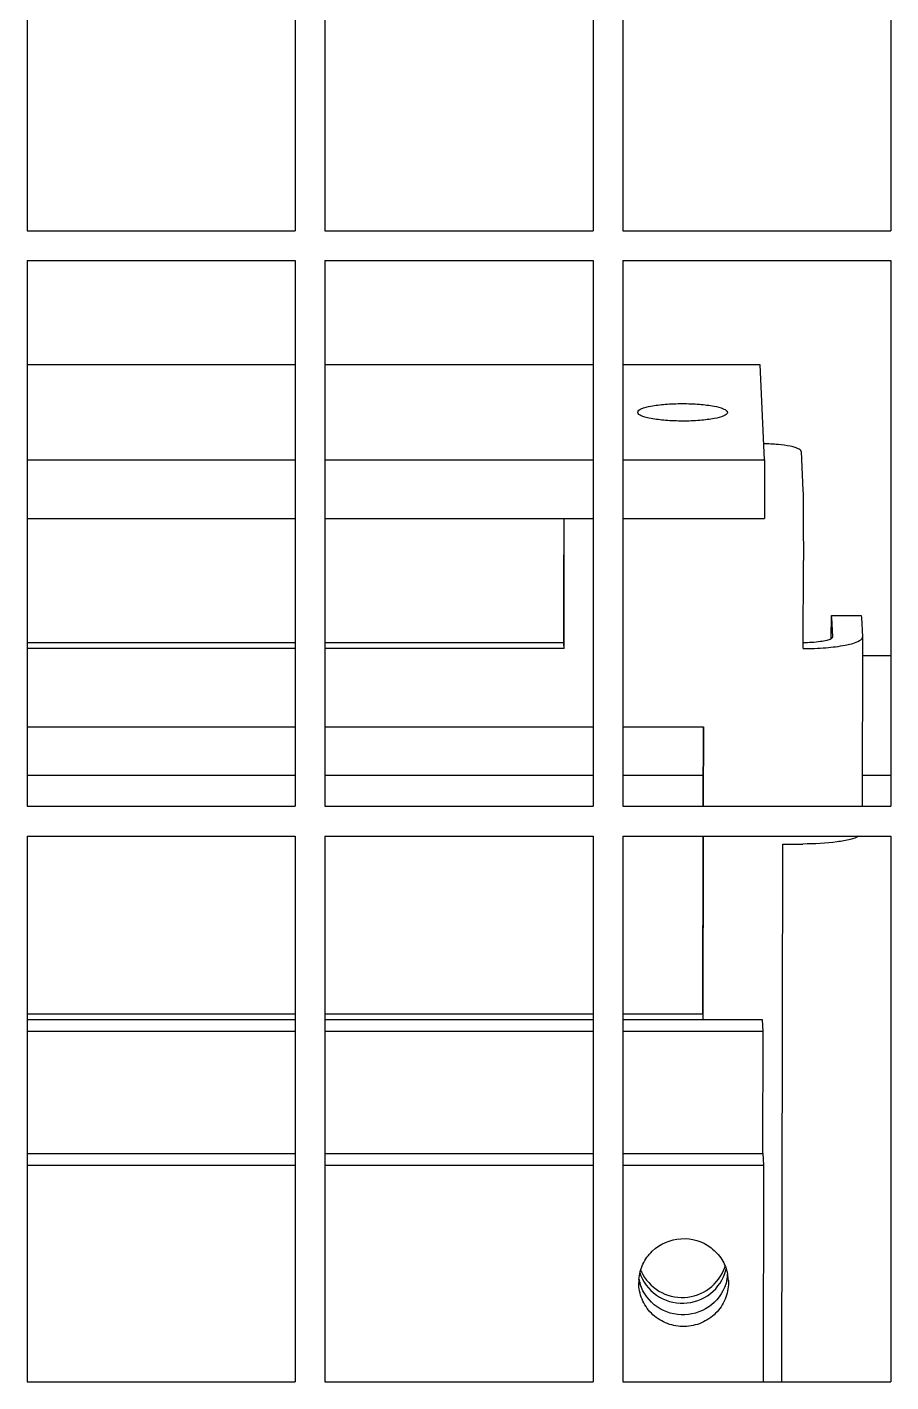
# Model space of a CAD drawing. Header units: millimetres. Extents: x 6781 to 13993, y -7973 to 4183.
# Drawn here: x 8760.4 to 8803.8, y -4945.1 to -4877.1 of the extents above; entities that cross this region are included whole.
import ezdxf

# ---------------------------------------------------------------- set-up
doc = ezdxf.new("R2010")
doc.units = ezdxf.units.MM
doc.header["$LTSCALE"] = 307.34
doc.layers.get('0').update_dxf_attribs({"linetype": 'CONTINUOUS'})

msp = doc.modelspace()

# ---------------------------------------------------------------- linework, layer by layer
at = {"color": 0, "linetype": 'Continuous'}
for p, q in [((8760.40792, -4859.9159), (8760.40792, -4887.3059)), ((8773.85727, -4859.9159), (8773.85727, -4887.3059)), ((8775.35727, -4859.9159), (8775.35727, -4887.3059)), ((8788.80662, -4859.9159), (8788.80662, -4887.3059)), ((8790.30662, -4859.9159), (8790.30662, -4887.3059)), ((8803.75597, -4859.9159), (8803.75597, -4887.3059)), ((8760.40792, -4887.3059), (8773.85727, -4887.3059)), ((8775.35727, -4887.3059), (8788.80662, -4887.3059)), ((8790.30662, -4887.3059), (8803.75597, -4887.3059)), ((8760.40792, -4888.8059), (8760.40792, -4916.1959)), ((8760.40792, -4888.8059), (8773.85727, -4888.8059)), ((8773.85727, -4888.8059), (8773.85727, -4916.1959)), ((8775.35727, -4888.8059), (8775.35727, -4916.1959)), ((8775.35727, -4888.8059), (8788.80662, -4888.8059)), ((8788.80662, -4888.8059), (8788.80662, -4916.1959)), ((8790.30662, -4888.8059), (8790.30662, -4916.1959)), ((8790.30662, -4888.8059), (8803.75597, -4888.8059)), ((8803.75597, -4888.8059), (8803.75597, -4916.1959)), ((8773.85727, -4894.03357), (8760.40792, -4894.03357)), ((8788.80662, -4894.03357), (8775.35727, -4894.03357)), ((8797.18831, -4894.03357), (8790.30662, -4894.03357)), ((8797.41249, -4898.80951), (8797.18831, -4894.03357)), ((8791.05067, -4896.42154), (8791.05058, -4896.41743)), ((8795.55048, -4896.42154), (8795.55057, -4896.42565)), ((8799.24911, -4898.38931), (8799.34061, -4900.33867)), ((8760.40792, -4898.80951), (8773.85727, -4898.80951)), ((8775.35727, -4898.80951), (8788.80662, -4898.80951)), ((8790.30662, -4898.80951), (8797.41249, -4898.80951)), ((8797.41249, -4898.80951), (8797.40704, -4901.75196)), ((8760.40792, -4901.75196), (8773.85727, -4901.75196)), ((8775.35727, -4901.75196), (8788.80662, -4901.75196)), ((8787.33569, -4901.75196), (8787.33841, -4901.80989)), ((8790.30662, -4901.75196), (8797.40704, -4901.75196)), ((8787.34122, -4907.98719), (8787.3494, -4903.57352)), ((8787.35495, -4908.2796), (8787.36313, -4903.86593)), ((8787.36313, -4903.86593), (8787.36353, -4903.57536)), ((8799.35442, -4908.2796), (8799.36261, -4903.86593)), ((8800.77206, -4906.62419), (8802.272, -4906.62419)), ((8800.78116, -4906.72011), (8800.77207, -4906.62419)), ((8800.78116, -4906.72011), (8800.82691, -4907.69479)), ((8802.27201, -4906.62419), (8802.28109, -4906.72011)), ((8802.28109, -4906.72011), (8802.32684, -4907.69479)), ((8773.85727, -4907.98719), (8760.40792, -4907.98719)), ((8773.85727, -4908.2796), (8760.40792, -4908.2796)), ((8787.34122, -4907.98719), (8775.35727, -4907.98719)), ((8787.35495, -4908.2796), (8775.35727, -4908.2796)), ((8787.35495, -4908.2796), (8787.34122, -4907.98719)), ((8800.74336, -4907.68286), (8800.74216, -4907.78686)), ((8800.82691, -4907.69479), (8800.82697, -4907.69751)), ((8802.32697, -4907.70035), (8802.31121, -4916.1959)), ((8802.32697, -4907.70027), (8802.32684, -4907.69479)), ((8802.32525, -4908.62419), (8803.75597, -4908.62419)), ((8760.40792, -4912.20286), (8773.85727, -4912.20286)), ((8775.35727, -4912.20286), (8788.80662, -4912.20286)), ((8790.30662, -4912.20286), (8794.34737, -4912.20286)), ((8794.3331, -4912.20283), (8794.32569, -4916.1959)), ((8794.34737, -4912.20286), (8794.33996, -4916.1959)), ((8760.40792, -4914.62419), (8773.85727, -4914.62419)), ((8775.35727, -4914.62419), (8788.80662, -4914.62419)), ((8790.30662, -4914.62419), (8794.32861, -4914.62419)), ((8802.31413, -4914.62419), (8803.75597, -4914.62419)), ((8760.40792, -4916.1959), (8773.85727, -4916.1959)), ((8775.35727, -4916.1959), (8788.80662, -4916.1959)), ((8790.30662, -4916.1959), (8803.75597, -4916.1959)), ((8760.40792, -4917.6959), (8760.40792, -4945.0859)), ((8760.40792, -4917.6959), (8773.85727, -4917.6959)), ((8773.85727, -4917.6959), (8773.85727, -4945.0859)), ((8775.35727, -4917.6959), (8775.35727, -4945.0859)), ((8775.35727, -4917.6959), (8788.80662, -4917.6959)), ((8788.80662, -4917.6959), (8788.80662, -4945.0859)), ((8790.30662, -4917.6959), (8790.30662, -4945.0859)), ((8790.30662, -4917.6959), (8803.75597, -4917.6959)), ((8794.32291, -4917.6959), (8794.30636, -4926.6227)), ((8794.33718, -4917.6959), (8794.32009, -4926.9151)), ((8803.75597, -4917.6959), (8803.75597, -4945.0859)), ((8798.28622, -4945.0859), (8798.33628, -4918.08776)), ((8798.33628, -4918.08776), (8799.33624, -4918.08776)), ((8773.85727, -4926.6227), (8760.40792, -4926.6227)), ((8788.80662, -4926.6227), (8775.35727, -4926.6227)), ((8794.30636, -4926.6227), (8790.30662, -4926.6227)), ((8773.85727, -4926.9151), (8760.40792, -4926.9151)), ((8788.80662, -4926.9151), (8775.35727, -4926.9151)), ((8797.31996, -4926.9151), (8790.30662, -4926.9151)), ((8797.34741, -4927.49991), (8797.31996, -4926.9151)), ((8773.85727, -4927.49991), (8760.40792, -4927.49991)), ((8788.80662, -4927.49991), (8775.35727, -4927.49991)), ((8797.34741, -4927.49991), (8790.30662, -4927.49991)), ((8797.33604, -4933.63001), (8797.34741, -4927.49991)), ((8760.40792, -4933.63001), (8773.85727, -4933.63001)), ((8775.35727, -4933.63001), (8788.80662, -4933.63001)), ((8790.30662, -4933.63001), (8797.33604, -4933.63001)), ((8797.33604, -4933.63001), (8797.36349, -4934.21482)), ((8760.40792, -4934.21482), (8773.85727, -4934.21482)), ((8775.35727, -4934.21482), (8788.80662, -4934.21482)), ((8790.30662, -4934.21482), (8797.36349, -4934.21482)), ((8797.36349, -4934.21482), (8797.34333, -4945.0859)), ((8791.10517, -4940.20397), (8791.10285, -4940.09971)), ((8795.60034, -4939.99545), (8795.60266, -4940.09971)), ((8760.40792, -4945.0859), (8773.85727, -4945.0859)), ((8775.35727, -4945.0859), (8788.80662, -4945.0859)), ((8790.30662, -4945.0859), (8803.75597, -4945.0859))]:
    msp.add_line(p, q, dxfattribs=at)
for centre, radius, start, end in [((8793.2163, -4938.63605), 2.18303, 202.2750043, 204.8422938), ((8793.35949, -4938.6323), 2.17464, 340.9569423, 342.7378127), ((8793.38317, -4938.92777), 2.16423, 344.5939039, 345.564396), ((8793.38094, -4938.92664), 2.16669, 345.2442075, 346.4065935), ((8793.37756, -4938.92633), 2.17002, 345.5644576, 346.7501904), ((8793.38419, -4938.92744), 2.16333, 346.4068202, 346.7082025), ((8793.26394, -4940.1039), 2.16109, 175.5880088, 179.8888738), ((8793.23799, -4939.51989), 2.16243, 191.1677933, 193.0896078), ((8793.23707, -4939.52004), 2.1615, 193.0142088, 195.0739208), ((8793.24487, -4939.51793), 2.16957, 195.0743547, 197.6937982), ((8793.41081, -4939.51205), 2.16419, 346.7305468, 347.3350144), ((8793.3981, -4939.50946), 2.17716, 347.3420875, 355.5750845), ((8793.42853, -4940.09685), 2.17416, 2.6730479, 11.1781883)]:
    msp.add_arc(centre, radius, start, end, dxfattribs=at)
for points, knots in [([(8791.05058, -4896.41743), (8791.0507, -4896.33787), (8791.32445, -4896.18445), (8791.76563, -4896.09088), (8792.47836, -4895.99816), (8793.29102, -4895.97418), (8794.1053, -4896.00023), (8794.82174, -4896.09263), (8795.26867, -4896.1911), (8795.54666, -4896.34015), (8795.55048, -4896.42154)], [0, 0, 0, 0, 0.05091334, 0.1586951, 0.31494025, 0.49804942, 0.68149503, 0.83869436, 0.94786122, 1, 1, 1, 1]), ([(8795.55057, -4896.42565), (8795.55045, -4896.50521), (8795.27671, -4896.65863), (8794.83553, -4896.7522), (8794.12279, -4896.84492), (8793.31013, -4896.8689), (8792.49585, -4896.84285), (8791.77941, -4896.75045), (8791.33248, -4896.65198), (8791.0545, -4896.50293), (8791.05067, -4896.42154)], [0, 0, 0, 0, 0.05091334, 0.1586951, 0.31494025, 0.49804942, 0.68149503, 0.83869436, 0.94786122, 1, 1, 1, 1]), ([(8799.24911, -4898.38931), (8799.24592, -4898.32148), (8799.022, -4898.19288), (8798.6509, -4898.10686), (8798.05674, -4898.02303), (8797.61641, -4898.00388), (8797.37551, -4898.00046)], [0, 0, 0, 0, 0.10407155, 0.31909438, 0.63073208, 1, 1, 1, 1]), ([(8799.34061, -4900.33867), (8799.36055, -4900.76336), (8799.35497, -4901.9398), (8799.364, -4903.11529), (8799.36261, -4903.86593)], [0, 0, 0, 0, 0.36159417, 1, 1, 1, 1]), ([(8787.33841, -4901.80989), (8787.34837, -4902.02224), (8787.34559, -4902.61046), (8787.3501, -4903.1982), (8787.3494, -4903.57352)], [0, 0, 0, 0, 0.36159298, 1, 1, 1, 1]), ([(8787.36353, -4903.57536), (8787.36368, -4903.41647), (8787.36377, -4902.80615), (8787.36223, -4902.19582), (8787.35972, -4901.74439)], [0, 0, 0, 0, 0.26033263, 1, 1, 1, 1]), ([(8800.77207, -4906.62421), (8800.76625, -4906.62394), (8800.77137, -4906.66057), (8800.76062, -4906.69869), (8800.7613, -4906.79105), (8800.75342, -4906.96551), (8800.74943, -4907.27055), (8800.74517, -4907.53165), (8800.74336, -4907.68286)], [0, 0, 0, 0, 0.01649861, 0.06504953, 0.14547229, 0.25731722, 0.57180498, 1, 1, 1, 1]), ([(8799.35442, -4908.2796), (8799.73453, -4908.2796), (8800.43213, -4908.25856), (8801.37885, -4908.13467), (8801.96426, -4908.01003), (8802.32681, -4907.80588), (8802.32697, -4907.70027)], [0, 0, 0, 0, 0.36793157, 0.6815319, 0.89776455, 1, 1, 1, 1]), ([(8800.75133, -4907.78901), (8800.68686, -4907.82695), (8800.5076, -4907.88305), (8800.04321, -4907.96738), (8799.64296, -4907.98664), (8799.355, -4907.98718)], [0, 0, 0, 0, 0.1581827, 0.39111742, 1, 1, 1, 1]), ([(8800.82697, -4907.69751), (8800.82693, -4907.72461), (8800.79576, -4907.76101), (8800.76276, -4907.78228), (8800.75133, -4907.78901)], [0, 0, 0, 0, 0.67137772, 1, 1, 1, 1]), ([(8802.14758, -4917.69712), (8802.01542, -4917.77227), (8801.65251, -4917.88374), (8800.71727, -4918.05024), (8799.91356, -4918.08776), (8799.33624, -4918.08776)], [0, 0, 0, 0, 0.15977, 0.39330654, 1, 1, 1, 1]), ([(8791.10925, -4939.93766), (8791.1295, -4939.67504), (8791.2694, -4939.15092), (8791.89454, -4938.2782), (8793.21033, -4937.69587), (8794.58544, -4938.11981), (8795.30918, -4938.91296), (8795.51035, -4939.41694), (8795.56144, -4939.67537)], [0, 0, 0, 0, 0.12489221, 0.25046209, 0.4999228, 0.74946101, 0.87509209, 1, 1, 1, 1]), ([(8791.15247, -4939.59875), (8791.29651, -4940.04561), (8791.90739, -4940.86795), (8793.36208, -4941.29103), (8794.79108, -4940.78755), (8795.35649, -4939.93286), (8795.47616, -4939.4785)], [0, 0, 0, 0, 0.24850579, 0.4998496, 0.75130514, 1, 1, 1, 1]), ([(8791.23527, -4939.55319), (8791.41851, -4939.94901), (8792.04905, -4940.64589), (8793.40248, -4940.97378), (8794.71594, -4940.5111), (8795.27282, -4939.75412), (8795.41512, -4939.34184)], [0, 0, 0, 0, 0.24874885, 0.50002005, 0.7512717, 1, 1, 1, 1]), ([(8795.60266, -4940.09971), (8795.60213, -4940.38278), (8795.48661, -4940.95645), (8794.9977, -4941.68264), (8794.26725, -4942.1751), (8793.40332, -4942.36137), (8792.53188, -4942.21549), (8791.78002, -4941.75739), (8791.25909, -4941.05437), (8791.11835, -4940.48666), (8791.10518, -4940.20397)], [0, 0, 0, 0, 0.12390646, 0.24850651, 0.37402105, 0.50014211, 0.62621805, 0.75162636, 0.87612226, 1, 1, 1, 1]), ([(8795.51748, -4940.00769), (8795.40876, -4940.46979), (8794.8559, -4941.34777), (8793.41713, -4941.87846), (8791.9413, -4941.46179), (8791.32216, -4940.62946), (8791.17792, -4940.17733)], [0, 0, 0, 0, 0.24861831, 0.5000606, 0.75145589, 1, 1, 1, 1])]:
    msp.add_open_spline(points, degree=3, knots=knots, dxfattribs=at)

doc.saveas('drawing.dxf')
